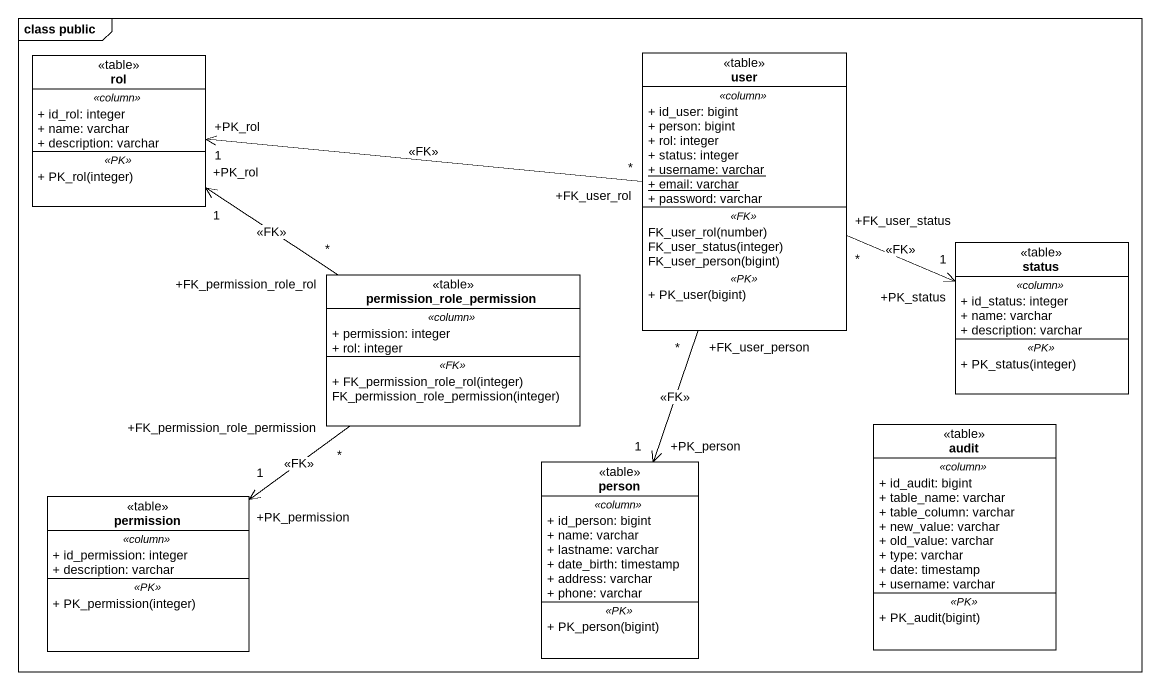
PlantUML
@startuml
mainframe class public
hide circle
hide empty members
skinparam classAttributeIconSize 0
class rol <<table>> {
  .. <<column>> ..
  + id_rol: integer
  + name: varchar
  + description: varchar
  .. <<PK>> ..
  + PK_rol(integer)
}
class user <<table>> {
  .. <<column>> ..
  + id_user: bigint
  + person: bigint
  + rol: integer
  + status: integer
  {static} + username: varchar
  {static} + email: varchar
  + password: varchar
  .. <<FK>> ..
  FK_user_rol(number)
  FK_user_status(integer)
  FK_user_person(bigint)
  .. <<PK>> ..
  + PK_user(bigint)
}
class status <<table>> {
  .. <<column>> ..
  + id_status: integer
  + name: varchar
  + description: varchar
  .. <<PK>> ..
  + PK_status(integer)
}
class permission_role_permission <<table>> {
  .. <<column>> ..
  + permission: integer
  + rol: integer
  .. <<FK>> ..
  + FK_permission_role_rol(integer)
  FK_permission_role_permission(integer)
}
class "person" as person_ <<table>> {
  .. <<column>> ..
  + id_person: bigint
  + name: varchar
  + lastname: varchar
  + date_birth: timestamp
  + address: varchar
  + phone: varchar
  .. <<PK>> ..
  + PK_person(bigint)
}
class audit <<table>> {
  .. <<column>> ..
  + id_audit: bigint
  + table_name: varchar
  + table_column: varchar
  + new_value: varchar
  + old_value: varchar
  + type: varchar
  + date: timestamp
  + username: varchar
  .. <<PK>> ..
  + PK_audit(bigint)
}
class permission <<table>> {
  .. <<column>> ..
  + id_permission: integer
  + description: varchar
  .. <<PK>> ..
  + PK_permission(integer)
}
user "+FK_user_rol\n*" -left-> "+PK_rol\n1" rol : <<FK>>
user "+FK_user_status\n*" -right-> "+PK_status\n1" status : <<FK>>
user "+FK_user_person\n*" --> "+PK_person\n1" person_ : <<FK>>
permission_role_permission "+FK_permission_role_rol\n*" -up-> "+PK_rol\n1" rol : <<FK>>
permission_role_permission "+FK_permission_role_permission\n*" --> "+PK_permission\n1" permission : <<FK>>
@enduml
